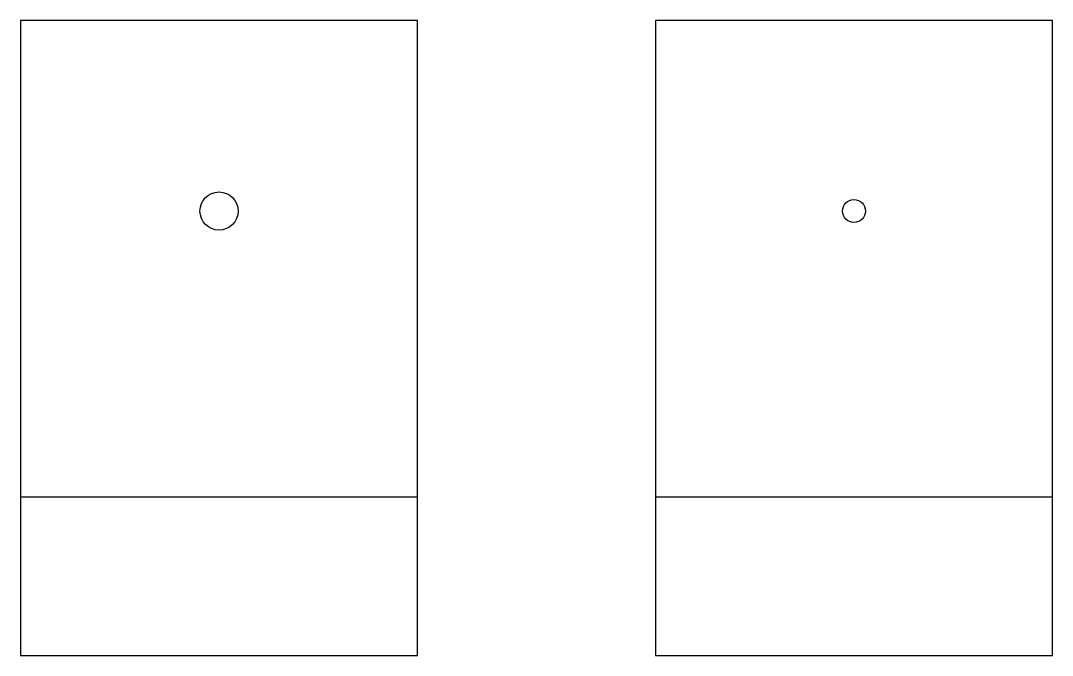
# Model space of a CAD drawing. Header units: millimetres. Extents: x -13 to 54.6, y -10.4 to 31.2.
import ezdxf

# ---------------------------------------------------------------- set-up
doc = ezdxf.new("R2010")
doc.units = ezdxf.units.MM
for name, color, linetype in [('BEND', 30, 'Continuous'), ('CUT_INNER', 6, 'Continuous'), ('CUT_OUTER', 1, 'Continuous')]:
    doc.layers.add(name, color=color, linetype=linetype)

msp = doc.modelspace()

# ---------------------------------------------------------------- linework, layer by layer
at = {"layer": 'BEND'}
for points in [[(-13, 0), (13, 0)], [(28.6, 0), (54.6, 0)]]:
    msp.add_lwpolyline(points, dxfattribs=at)
at = {"layer": 'CUT_INNER'}
for centre, radius in [((0, 18.72), 1.25), ((41.6, 18.72), 0.75)]:
    msp.add_circle(centre, radius, dxfattribs=at)
at = {"layer": 'CUT_OUTER'}
for points in [[(-13, -10.4), (13, -10.4), (13, 31.2), (-13, 31.2)], [(28.6, -10.4), (54.6, -10.4), (54.6, 31.2), (28.6, 31.2)]]:
    msp.add_lwpolyline(points, close=True, dxfattribs=at)

doc.saveas('drawing.dxf')
